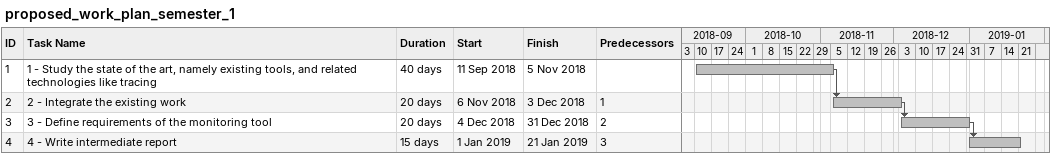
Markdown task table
proposed_work_plan_semester_1

| ID | Task | Duration | Start | Finish | Predecessors |
|---|---|---|---|---|---|
| 1 | 1 - Study the state of the art, namely existing tools, and related technologies like tracing | 40d | 2018-09-11 | 2018-11-05 |  |
| 2 | 2 - Integrate the existing work | 20d | 2018-11-06 | 2018-12-03 | 1 |
| 3 | 3 - Define requirements of the monitoring tool | 20d | 2018-12-04 | 2018-12-31 | 2 |
| 4 | 4 - Write intermediate report | 15d | 2019-01-01 | 2019-01-21 | 3 |
